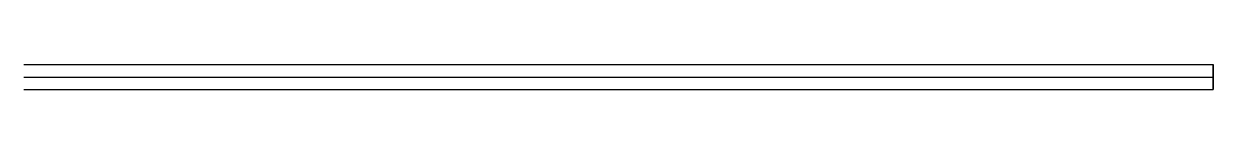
# Model space of a CAD drawing. Header units: metres. Extents: x 0 to 7.32, y -0.08 to 0.08.
import ezdxf

# ---------------------------------------------------------------- set-up
doc = ezdxf.new("R2010")
doc.units = ezdxf.units.M
for name, color, linetype in [('rebars_02', 5, 'Continuous'), ('rebars_13', 2, 'Continuous'), ('rebars_16', 1, 'Continuous'), ('rebars_22', 6, 'Continuous')]:
    doc.layers.add(name, color=color, linetype=linetype)

msp = doc.modelspace()

# ---------------------------------------------------------------- linework, layer by layer
at = {"extrusion": (0, -1, 6.12323e-17)}
for p, q in [((0, 0), (7.3152, 0)), ((0, 0, 0.889), (7.3152, 0, 0.889)), ((7.3152, 0), (7.3152, 0, 0.889))]:
    msp.add_line(p, q, dxfattribs=at)
msp.add_line((0, 0), (0, 0, 0.889))
at = {"layer": 'rebars_02'}
msp.add_polyline3d([(7.3152, 0.077, 0.05), (7.3152, 0, 0.05), (7.3152, -0.077, 0.05), (7.3152, -0.077, 0.313), (7.3152, -0.077, 0.576), (7.3152, -0.077, 0.839), (7.3152, 0, 0.839), (7.3152, 0.077, 0.839), (7.3152, 0.077, 0.576), (7.3152, 0.077, 0.313), (7.3152, 0.077, 0.05)], dxfattribs=at)
at = {"layer": 'rebars_13', "extrusion": (0, -1, 6.12323e-17)}
for p, q in [((0, 0.077, 0.313), (7.3152, 0.077, 0.313)), ((0, 0.077, 0.576), (7.3152, 0.077, 0.576)), ((0, -0.077, 0.313), (7.3152, -0.077, 0.313)), ((0, -0.077, 0.576), (7.3152, -0.077, 0.576))]:
    msp.add_line(p, q, dxfattribs=at)
at = {"layer": 'rebars_16', "extrusion": (0, -1, 6.12323e-17)}
for p, q in [((0, 0.077, 0.839), (7.3152, 0.077, 0.839)), ((0, 0, 0.839), (7.3152, 0, 0.839))]:
    msp.add_line(p, q, dxfattribs=at)
at = {"layer": 'rebars_16'}
msp.add_line((0, -0.077, 0.839), (7.3152, -0.077, 0.839), dxfattribs=at)
at = {"layer": 'rebars_22', "extrusion": (0, -1, 6.12323e-17)}
for p, q in [((0, 0.077, 0.05), (7.3152, 0.077, 0.05)), ((0, 0, 0.05), (7.3152, 0, 0.05))]:
    msp.add_line(p, q, dxfattribs=at)
at = {"layer": 'rebars_22'}
for p, q in [((0.9245, 0.077, 0.1), (6.3907, 0.077, 0.1)), ((0, -0.077, 0.05), (7.3152, -0.077, 0.05)), ((0.9245, -0.077, 0.1), (6.3907, -0.077, 0.1))]:
    msp.add_line(p, q, dxfattribs=at)

doc.saveas('drawing.dxf')
